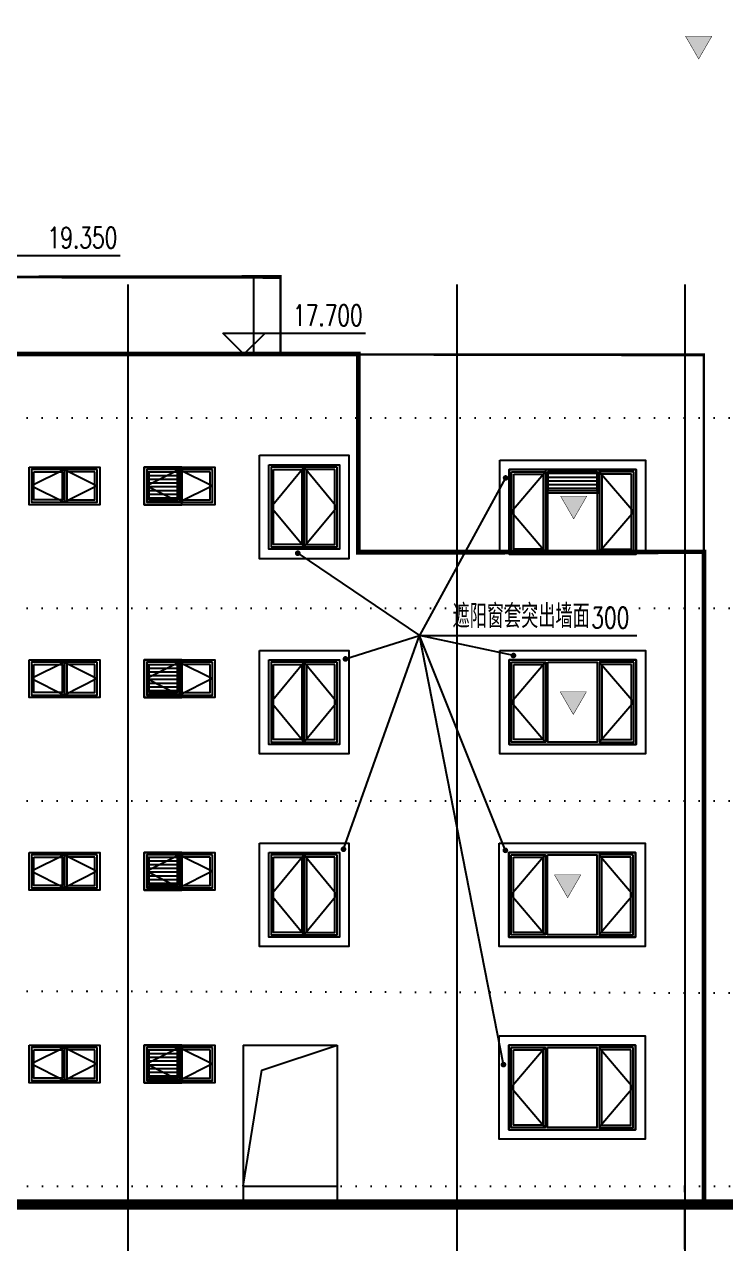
# Model space of a CAD drawing. Header units: millimetres. Extents: x -1048436 to -185795, y -983427 to 400387.
# Drawn here: x -688867 to -673951, y -742416 to -716473 of the extents above; entities that cross this region are included whole.
import ezdxf

# ---------------------------------------------------------------- set-up
doc = ezdxf.new("R2010")
doc.units = ezdxf.units.MM
doc.header["$LTSCALE"] = 500
for name, pattern in [('1#游泳馆轴网$0$DOTE', [2.4200000000000004, 2, -0.2, 0.02, -0.2]), ('A-FP_05$0$pln_L5$0$Col_L4$0$PHANTOM', [63.50000000000001, 31.75, -6.35, 6.35, -6.35, 6.35, -6.35]), ('DOT', [6.35, 0, -6.35])]:
    doc.linetypes.add(name, pattern=pattern)
for name, color, linetype in [('1#游泳馆轴网$0$建-轴线', 1, '1#游泳馆轴网$0$DOTE'), ('DIM_ELEV', 3, 'Continuous'), ('PUB_TEXT', 7, 'Continuous'), ('建-填充', 9, 'Continuous'), ('建-文字', 4, 'Continuous'), ('建-窗', 135, 'Continuous'), ('建-符号', 13, 'Continuous'), ('建-符号-引出', 150, 'Continuous'), ('楼层虚线', 1, 'Continuous')]:
    doc.layers.add(name, color=color, linetype=linetype)
doc.layers.add('建-非打-01', color=6, linetype='Continuous', plot=False)
doc.styles.add('_TCH_DIM', font='SIMPLEX', dxfattribs={"bigfont": 'GBCBIG'})

# ---------------------------------------------------------------- blocks, each defined once
blk = doc.blocks.new('fdgdg')
at = {"layer": '建-窗', "linetype": 'Continuous'}
blk.add_line((74071.1383281179, 7350.000000000466), (74071.1383281172, 5650.000000000349), dxfattribs=at)
for points in [[(73321.13832817436, 7400.000000000582), (74821.13832806196, 7400.000000000116), (74821.13832806126, 5600.000000000233), (73321.13832817366, 5600.000000000815)], [(74071.13832811784, 7350.000000000349), (73371.1383281743, 7350.000000000698), (73371.13832817349, 5650.000000000698), (74071.13832811714, 5650.000000000466)], [(73421.13832817442, 7300.00000000163), (74021.13832811778, 7300.000000000698), (74021.13832811522, 5700.000000000466), (73421.1383281718, 5700.000000001746)], [(74771.1383280619, 7350.000000000116), (74071.1383281179, 7350.000000000466), (74071.1383281172, 5650.000000000349), (74771.13832806115, 5650.000000000116)], [(74721.13832806185, 7300.000000000116), (74121.13832811778, 7300.000000000349), (74121.1383281172, 5700.000000000349), (74721.1383280612, 5700.000000000349)]]:
    blk.add_lwpolyline(points, close=True, dxfattribs=at)
for points in [[(74071.1383281179, 7350.000000000349), (73371.13832817314, 6500.000000001863), (74071.1383281151, 5650.000000000233)], [(74071.1383281179, 7350.000000000466), (74771.13832806144, 6500.000000000116), (74071.1383281172, 5650.000000000349)]]:
    blk.add_lwpolyline(points, dxfattribs=at)
blk = doc.blocks.new('dfgd')
at = {"layer": '建-窗', "linetype": 'Continuous'}
blk.add_line((195811.6684353462, -34506.07966452965), (195811.6684338028, -35206.07966453163), dxfattribs=at)
for points in [[(195061.668435448, -34456.07966384897), (196561.6684353357, -34456.07966521056), (196561.6684337015, -35256.07966521243), (195061.668433814, -35256.07966385072)], [(195811.6684353462, -34506.07966452977), (195111.6684354026, -34506.07966389414), (195111.6684338592, -35206.07966389623), (195811.6684338028, -35206.07966453163)], [(195161.6684353574, -34556.07966393861), (195761.6684353008, -34556.07966448402), (195761.6684338463, -35156.07966448611), (195161.6684339028, -35156.07966394047)], [(196511.6684352902, -34506.07966516539), (195811.6684353462, -34506.07966452965), (195811.6684338028, -35206.07966453163), (196511.6684337467, -35206.07966516714)], [(196461.6684352448, -34556.07966511999), (195861.6684353007, -34556.07966457529), (195861.6684338482, -35156.07966457703), (196461.6684337922, -35156.07966512162)]]:
    blk.add_lwpolyline(points, close=True, dxfattribs=at)
for points in [[(195811.6684353463, -34506.07966452977), (195111.6684346309, -34856.07966389519), (195811.6684338007, -35206.07966453186)], [(195811.6684353462, -34506.07966452965), (196511.6684345193, -34856.07966516749), (195811.6684338028, -35206.07966453163)]]:
    blk.add_lwpolyline(points, dxfattribs=at)
blk = doc.blocks.new('dgdhfgh')
at = {"layer": '建-窗', "linetype": 'Continuous'}
for p, q in [((-734437.6806902919, -796881.2360502859), (-734437.6806902919, -798581.2360502859)), ((-733287.6806903274, -796881.2360502859), (-733287.6806903274, -798581.2360502859))]:
    blk.add_line(p, q, dxfattribs=at)
for points in [[(-732512.6806903274, -796831.2360502859), (-735212.6806902919, -796831.2360502859), (-735212.6806902919, -798631.2360502859), (-732512.6806903274, -798631.2360502859)], [(-735162.6806902919, -796881.2360502859), (-734437.6806902919, -796881.2360502859), (-734437.6806902919, -798581.2360502859), (-735162.6806902919, -798581.2360502859)], [(-735112.6806902919, -796931.2360502859), (-734487.6806902919, -796931.2360502859), (-734487.6806902919, -798531.2360502859), (-735112.6806902919, -798531.2360502859)], [(-734387.6806902919, -796881.2360502859), (-733337.6806903274, -796881.2360502859), (-733337.6806903274, -798581.2360502859), (-734387.6806902919, -798581.2360502859)], [(-732562.6806903274, -796881.2360502859), (-733287.6806903274, -796881.2360502859), (-733287.6806903274, -798581.2360502859), (-732562.6806903274, -798581.2360502859)], [(-732612.6806903274, -796931.2360502859), (-733237.6806903274, -796931.2360502859), (-733237.6806903274, -798531.2360502859), (-732612.6806903274, -798531.2360502859)]]:
    blk.add_lwpolyline(points, close=True, dxfattribs=at)
for points in [[(-734437.6806902919, -796881.2360502859), (-735162.6806902919, -797731.2360502859), (-734437.6806902919, -798581.2360502859)], [(-733287.6806903274, -796881.2360502859), (-732562.6806903274, -797731.2360502859), (-733287.6806903274, -798581.2360502859)]]:
    blk.add_lwpolyline(points, dxfattribs=at)
blk = doc.blocks.new('jiuyuanchuang')
at = {"layer": '建-符号'}
h = blk.add_hatch(color=8, dxfattribs=at)
h.dxf.hatch_style = 1
h.paths.add_polyline_path([(4207218.254510779, -3799772.327757978), (4207497.733693653, -3799288.255613585), (4206938.77532791, -3799288.255613586)])
at = {"layer": '建-符号', "color": 0, "const_width": 10}
blk.add_lwpolyline([(4207218.254510779, -3799772.327757978), (4207497.733693653, -3799288.255613585), (4206938.77532791, -3799288.255613586), (4207218.254510779, -3799772.327757978)], dxfattribs=at)

msp = doc.modelspace()

# ---------------------------------------------------------------- hatches: boundary and pattern name
at = {"layer": '建-填充', "linetype": 'A-FP_05$0$pln_L5$0$Col_L4$0$PHANTOM'}
h = msp.add_hatch(dxfattribs=at)
h.set_pattern_fill('ANSI31', color=256, scale=50, angle=135)
h.set_pattern_definition([(180, (249.9999962525908, 4100.00000199629), (-7.105427357601002e-15, -79.375), [])])
h.paths.add_polyline_path([(-685565.3986845359, -725942.9144603786), (-686265.398686023, -725942.9144603786), (-686265.398686023, -726642.9144597452), (-685565.3986845359, -726642.9144597452)])
h = msp.add_hatch(dxfattribs=at)
h.set_pattern_fill('ANSI31', color=256, scale=50, angle=135)
h.set_pattern_definition([(180, (63379.22285562649, -112773.8381064057), (-7.105427357601002e-15, -79.375), [])])
h.paths.add_polyline_path([(-677730.8188291801, -726392.9142226721), (-676680.8188292156, -726392.9142226721), (-676680.8188292156, -725992.9142226721), (-677730.8188291801, -725992.9142226721)])
h = msp.add_hatch(dxfattribs=at)
h.set_pattern_fill('ANSI31', color=256, scale=50, angle=135)
h.set_pattern_definition([(180, (250, 0), (-7.105427357601002e-15, -79.375), [])])
h.paths.add_polyline_path([(-685565.3986807885, -730042.9144623749), (-686265.3986822756, -730042.9144623749), (-686265.3986822756, -730742.9144617415), (-685565.3986807885, -730742.9144617415)])
h = msp.add_hatch(dxfattribs=at)
h.set_pattern_fill('ANSI31', color=256, scale=50, angle=135)
h.set_pattern_definition([(180, (250, -4100), (-7.105427357601002e-15, -79.375), [])])
h.paths.add_polyline_path([(-685565.3986807885, -734142.9144623749), (-686265.3986822756, -734142.9144623749), (-686265.3986822756, -734842.9144617415), (-685565.3986807885, -734842.9144617415)])
h = msp.add_hatch(dxfattribs=at)
h.set_pattern_fill('ANSI31', color=256, scale=50, angle=135)
h.set_pattern_definition([(180, (249.9999963284936, -8199.999999999767), (-7.105427357601002e-15, -79.375), [])])
h.paths.add_polyline_path([(-685565.39868446, -738242.9144623746), (-686265.3986859471, -738242.9144623746), (-686265.3986859471, -738942.9144617412), (-685565.39868446, -738942.9144617412)])

# ---------------------------------------------------------------- linework, layer by layer
for p, q in [((-693115.39864035, -723492.9142834482), (-674412.6444586967, -723492.9142833276)), ((-681765.3986441738, -723492.9142833749), (-681765.3986441469, -727692.9142833817)), ((-674412.6444586967, -723492.9142833276), (-674412.6444585803, -741492.9142833345)), ((-681765.3986441469, -727692.9142833817), (-674412.6444586696, -727692.9142833342)), ((-684215.398653527, -738192.9142833961), (-684215.3986535055, -741492.9142833977)), ((-684215.398653527, -738192.9142833961), (-682215.3986130445, -738192.914283383)), ((-682215.3986130445, -738192.914283383), (-682215.3986130231, -741492.9142833848)), ((-684215.3986535075, -741192.9142833975), (-682215.3986130252, -741192.9142833847)), ((-760891.9882187052, -741492.9142832891), (-669551.6091528186, -741492.9142833028))]:
    msp.add_line(p, q)
for points, const_width in [([(-755312.6805039402, -741492.9142838572), (-755312.68050403, -727592.9142838639), (-739012.6805042014, -727592.9142837591), (-739012.6805042601, -718592.9142837528), (-735512.6805043491, -718592.9142837268), (-735512.680504285, -730892.9142837314), (-705115.3986403171, -730892.9142835335), (-705115.3986403302, -726492.9142835326), (-693115.3986403306, -726492.914283455), (-693115.39864035, -723492.9142834482), (-681765.3986441738, -723492.9142833749), (-681765.3986441466, -727692.9142833818), (-674412.6444586697, -727692.9142833342), (-674412.6444585801, -741592.9142833345)], 100), ([(-693115.39864035, -723492.9142834482), (-693115.3986403609, -721842.9142834488), (-683421.2370701727, -721842.9142833862), (-683421.2370701618, -723492.9142833853), (-674412.6444586967, -723492.9142833276), (-674412.6444586697, -727692.9142833342)], 50), ([(-764523.3259802073, -741592.9142833119), (-667991.7249272999, -741592.9142832932)], 200)]:
    msp.add_lwpolyline(points, dxfattribs=dict(const_width=const_width))
for points in [[(-683988.9396908339, -723492.914283389), (-683988.9396908446, -721842.9142833889), (-693115.3986403607, -721842.9142834487), (-693115.39864035, -723492.9142834482)], [(-683421.2370701618, -723492.9142833853), (-683421.2370701727, -721842.9142833853), (-683988.9396908446, -721842.9142833889)], [(-684215.3986535075, -741192.9142833978), (-683816.1100763556, -738723.2057474933), (-682215.3986130445, -738192.914283383)]]:
    msp.add_lwpolyline(points)
for points in [[(-683865.3986129608, -725642.9142838676), (-681965.3986130739, -725642.9142838676), (-681965.3986130739, -727842.9142838679), (-683865.3986129608, -727842.9142838679)], [(-683665.3986129608, -725842.9142838676), (-682165.3986130739, -725842.9142838676), (-682165.3986130739, -727642.9142838679), (-683665.3986129608, -727642.9142838679)], [(-678755.8188291801, -725742.9142226721), (-675655.8188292156, -725742.9142226721), (-675655.8188292156, -727692.9142226721), (-678755.8188291801, -727692.9142226721)], [(-685515.3986839006, -725892.9144597433), (-686315.3986866582, -725892.9144597433), (-686315.3986866582, -726692.9144603804), (-685515.3986839006, -726692.9144603804)], [(-685565.3986845359, -725942.9144603786), (-685565.3986845359, -725942.9144603786), (-686265.398686023, -725942.9144603786), (-686265.398686023, -725942.9144603786), (-686265.398686023, -726642.9144597452), (-686265.398686023, -726642.9144597452), (-685565.3986845359, -726642.9144597452), (-685565.3986845359, -726642.9144597452)], [(-678555.8188291801, -725942.9142226721), (-675855.8188292156, -725942.9142226721), (-675855.8188292156, -727742.9142226721), (-678555.8188291801, -727742.9142226721)], [(-677780.8188291801, -726442.9142226721), (-676630.8188292156, -726442.9142226721), (-676630.8188292156, -725942.9142226721), (-677780.8188291801, -725942.9142226721)], [(-677730.8188291801, -726392.9142226721), (-676680.8188292156, -726392.9142226721), (-676680.8188292156, -725992.9142226721), (-677730.8188291801, -725992.9142226721)], [(-685515.3986801532, -729992.9144617396), (-686315.3986829108, -729992.9144617396), (-686315.3986829108, -730792.9144623767), (-685515.3986801532, -730792.9144623767)], [(-683865.3986129352, -729792.9142838673), (-681965.3986130483, -729792.9142838673), (-681965.3986130483, -731992.9142838677), (-683865.3986129352, -731992.9142838677)], [(-683665.3986129352, -729992.9142838673), (-682165.3986130483, -729992.9142838673), (-682165.3986130483, -731792.9142838677), (-683665.3986129352, -731792.9142838677)], [(-678755.818829154, -729792.9142226726), (-675655.8188291895, -729792.9142226726), (-675655.8188291895, -731992.9142226726), (-678755.818829154, -731992.9142226726)], [(-678555.818829154, -729992.9142226726), (-675855.8188291895, -729992.9142226726), (-675855.8188291895, -731792.9142226726), (-678555.818829154, -731792.9142226726)], [(-685565.3986807885, -730042.9144623749), (-685565.3986807885, -730042.9144623749), (-686265.3986822756, -730042.9144623749), (-686265.3986822756, -730042.9144623749), (-686265.3986822756, -730742.9144617415), (-686265.3986822756, -730742.9144617415), (-685565.3986807885, -730742.9144617415), (-685565.3986807885, -730742.9144617415)], [(-683865.3986129101, -733892.9142838672), (-681965.3986130231, -733892.9142838672), (-681965.3986130231, -736092.9142838676), (-683865.3986129101, -736092.9142838676)], [(-678765.3987192602, -733892.9142226725), (-675665.3987192957, -733892.9142226725), (-675665.3987192957, -736092.9142226725), (-678765.3987192602, -736092.9142226725)], [(-685515.3986801532, -734092.9144617396), (-686315.3986829108, -734092.9144617396), (-686315.3986829108, -734892.9144623767), (-685515.3986801532, -734892.9144623767)], [(-685565.3986807885, -734142.9144623749), (-685565.3986807885, -734142.9144623749), (-686265.3986822756, -734142.9144623749), (-686265.3986822756, -734142.9144623749), (-686265.3986822756, -734842.9144617415), (-686265.3986822756, -734842.9144617415), (-685565.3986807885, -734842.9144617415), (-685565.3986807885, -734842.9144617415)], [(-683665.3986129101, -734092.9142838672), (-682165.3986130231, -734092.9142838672), (-682165.3986130231, -735892.9142838676), (-683665.3986129101, -735892.9142838676)], [(-678565.3987192602, -734092.9142226725), (-675865.3987192957, -734092.9142226725), (-675865.3987192957, -735892.9142226725), (-678565.3987192602, -735892.9142226725)], [(-678765.3987192338, -737992.9142226728), (-675665.3987192693, -737992.9142226728), (-675665.3987192693, -740192.9142226728), (-678765.3987192338, -740192.9142226728)], [(-685515.3986838247, -738192.9144617394), (-686315.3986865823, -738192.9144617394), (-686315.3986865823, -738992.9144623765), (-685515.3986838247, -738992.9144623765)], [(-685565.39868446, -738242.9144623746), (-685565.39868446, -738242.9144623746), (-686265.3986859471, -738242.9144623746), (-686265.3986859471, -738242.9144623746), (-686265.3986859471, -738942.9144617412), (-686265.3986859471, -738942.9144617412), (-685565.39868446, -738942.9144617412), (-685565.39868446, -738942.9144617412)], [(-678565.3987192338, -738192.9142226728), (-675865.3987192693, -738192.9142226728), (-675865.3987192693, -739992.9142226728), (-678565.3987192338, -739992.9142226728)]]:
    msp.add_lwpolyline(points, close=True)
at = {"layer": '1#游泳馆轴网$0$建-轴线'}
msp.add_lwpolyline([(-674815.3986445124, -743743.4522635632), (-674815.3986445292, -741192.914283337)], dxfattribs=at)
at = {"layer": 'DIM_ELEV'}
for p, q in [((-689867.895600023, -721392.9142834246), (-686830.395600023, -721392.9142834246)), ((-684196.4168788935, -723492.9142833905), (-684646.4168788935, -723042.9142833905)), ((-684646.4168788935, -723042.9142833905), (-681608.9168788935, -723042.9142833905)), ((-684196.4168788935, -723492.9142833905), (-683746.4168788935, -723042.9142833905)), ((-685246.4168788935, -723492.9142833905), (-683746.4168788935, -723492.9142833905))]:
    msp.add_line(p, q, dxfattribs=at)
at = {"layer": '建-符号-引出'}
for p, q in [((-678630.5407174184, -726124.0794898066), (-680464.2699886125, -729476.7584451732)), ((-678630.5407174184, -726124.0794898066), (-680464.2699886125, -729476.7584451732)), ((-683051.3219070501, -727725.4315507895), (-680464.2699886125, -729476.7584451732)), ((-682079.1349730316, -734023.9672638372), (-680464.2699886125, -729476.7584451732)), ((-682036.847692174, -729974.7282376772), (-680464.2699886125, -729476.7584451732)), ((-678463.6115784395, -729903.1133589259), (-680464.2699886125, -729476.7584451732)), ((-678635.4109916697, -734048.3360742292), (-680464.2699886125, -729476.7584451732)), ((-678675.908593434, -738606.7391729438), (-680464.2699886125, -729476.7584451732)), ((-680464.2699886125, -729476.7584451732), (-675842.1080984012, -729476.7584451732))]:
    msp.add_line(p, q, dxfattribs=at)
at = {"layer": '建-符号-引出', "const_width": 60}
for points in [[(-678616.1449393128, -726097.7591255854, 1), (-678644.936495524, -726150.3998540277, 1)], [(-678616.1449393128, -726097.7591255854, 1), (-678644.936495524, -726150.3998540277, 1)], [(-683076.164782214, -727708.6139542433, 1), (-683026.4790318862, -727742.2491473358, 1)], [(-682065.4480277488, -729983.7847715067, 1), (-682008.2473565992, -729965.6717038478, 1)], [(-678434.2704407831, -729909.3661695763, 1), (-678492.9527160958, -729896.8605482755, 1)], [(-682089.1746632422, -734052.2374711317, 1), (-682069.095282821, -733995.6970565427, 1)], [(-678624.2680741214, -734076.1898960228, 1), (-678646.553909218, -734020.4822524356, 1)], [(-678670.1418450692, -738636.1796996595, 1), (-678681.6753417988, -738577.298646228, 1)]]:
    msp.add_lwpolyline(points, format="xyb", close=True, dxfattribs=at)
at = {"layer": '建-非打-01'}
for p, q in [((-686665.3986446531, -722005.3674218233), (-686665.3986445179, -743021.6581294778)), ((-679665.3986446531, -722005.3674217783), (-679665.3986445179, -743021.6581294327)), ((-674815.3986446525, -722005.3674217467), (-674815.398644517, -743021.6581294015))]:
    msp.add_line(p, q, dxfattribs=at)
at = {"layer": '楼层虚线', "linetype": 'DOT', "ltscale": 0.1}
for p, q in [((-706908.4191609928, -724842.9142835438), (-669551.6091529262, -724842.914283303)), ((-706908.419160967, -728892.9142835445), (-669551.6091528999, -728892.914283303)), ((-706908.4191609405, -732992.9142835445), (-669551.6091528734, -732992.914283303)), ((-706908.4191609139, -736992.9142835445), (-669551.6091528469, -737092.914283303)), ((-763116.5150163409, -741192.9142833037), (-669551.6091528204, -741192.9142833028))]:
    msp.add_line(p, q, dxfattribs=at)

# ---------------------------------------------------------------- block references
at = {"xscale": -1, "rotation": 239.9999999999741}
for p in [(512287.2667440706, -6260169.304601126), (509628.5149390305, -6269954.5701886), (509620.4454105076, -6274117.626980842), (509500.220273706, -6278014.550381954)]:
    msp.add_blockref('jiuyuanchuang', p, dxfattribs=at)
for name, p in [('fdgdg', (-756986.5369411351, -733242.9142838682)), ('dfgd', (-883827.0671198458, -691436.8347978597)), ('dfgd', (-881377.0671198821, -691436.8347958489)), ('dgdhfgh', (56656.86186111183, 70888.32182761375)), ('dfgd', (-883827.0671160985, -695536.8347998558)), ('dfgd', (-881377.0671161347, -695536.8347978452)), ('fdgdg', (-756986.5369411095, -737392.9142838679)), ('dgdhfgh', (56656.86186113791, 66838.32182761328)), ('dfgd', (-883827.0671197951, -699636.8347998557)), ('dfgd', (-881377.0671198313, -699636.8347978452)), ('fdgdg', (-756986.5369410844, -741492.9142838678)), ('dgdhfgh', (56647.28197103168, 62738.32182761328)), ('dfgd', (-883827.06711977, -703736.8347998557)), ('dfgd', (-881377.0671198062, -703736.834797845)), ('dgdhfgh', (56647.28197105811, 58638.32182761305))]:
    msp.add_blockref(name, p)

# ---------------------------------------------------------------- texts
at = {"layer": 'PUB_TEXT', "style": '_TCH_DIM', "width": 0.7058823529411765}
for s, p in [('19.350', (-688375.395600023, -721235.4142834246)), ('17.700', (-683153.9168788935, -722885.4142833905))]:
    msp.add_text(s, height=446.25, dxfattribs=at).set_placement(p)
at = {"layer": '建-文字', "style": '_TCH_DIM'}
msp.add_text('遮阳窗套突出墙面', height=506.3829787234042, dxfattribs=at).set_placement((-679758.544268614, -729319.2584451732))
at = {"layer": '建-文字', "style": '_TCH_DIM', "width": 0.7058823529411765}
msp.add_text('300', height=446.25, dxfattribs=at).set_placement((-676809.6080984012, -729319.2584451732))

doc.saveas('drawing.dxf')
